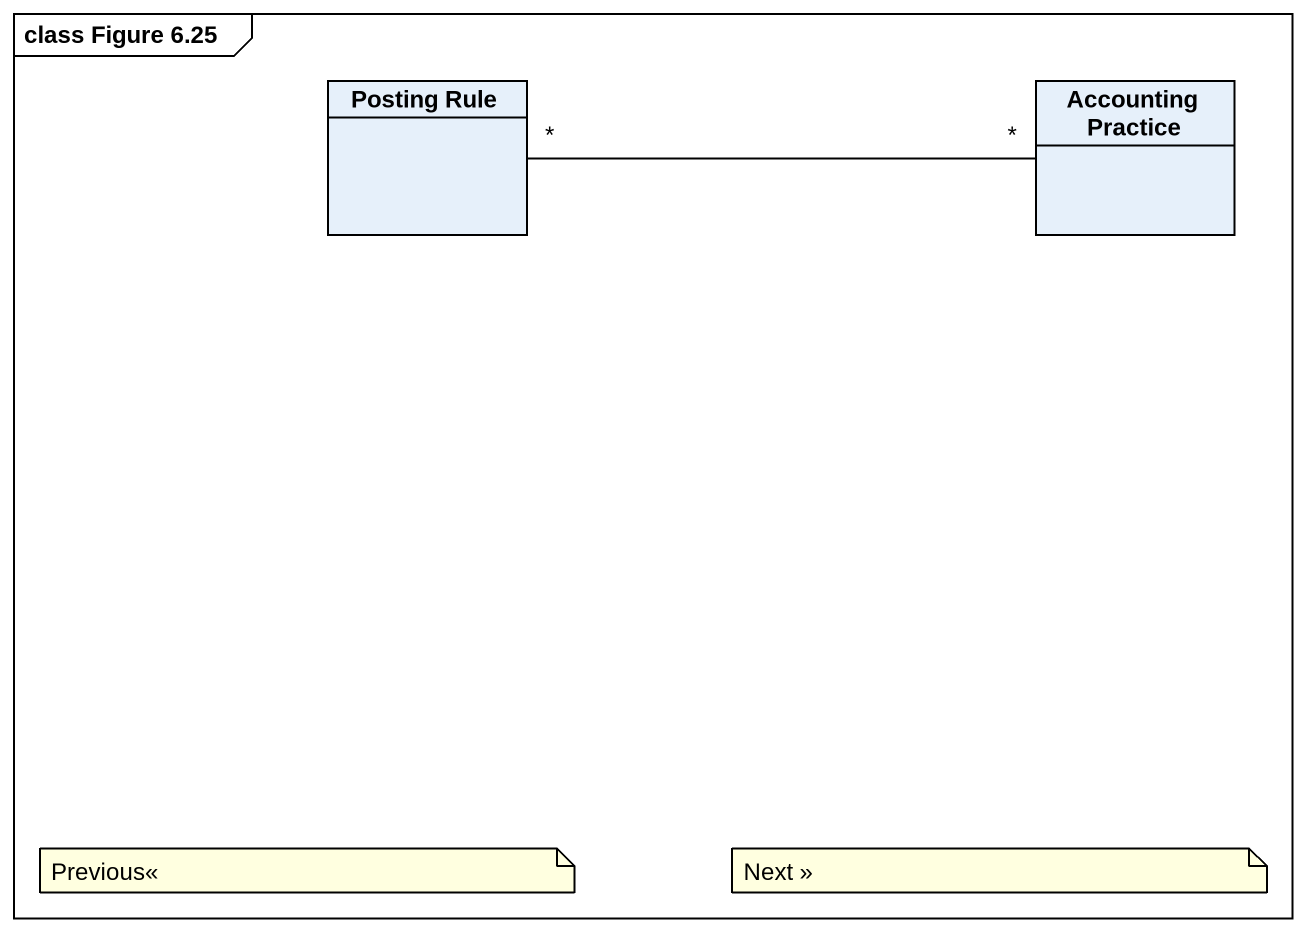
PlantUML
@startuml
mainframe class Figure 6.25
hide circle
hide empty members
class "Posting Rule" as Posting_Rule
class "Accounting Practice" as Accounting_Practice
Posting_Rule "*" -right- "*" Accounting_Practice
note as N1
  Previous<<
end note
note as N2
  Next >>
end note
@enduml
